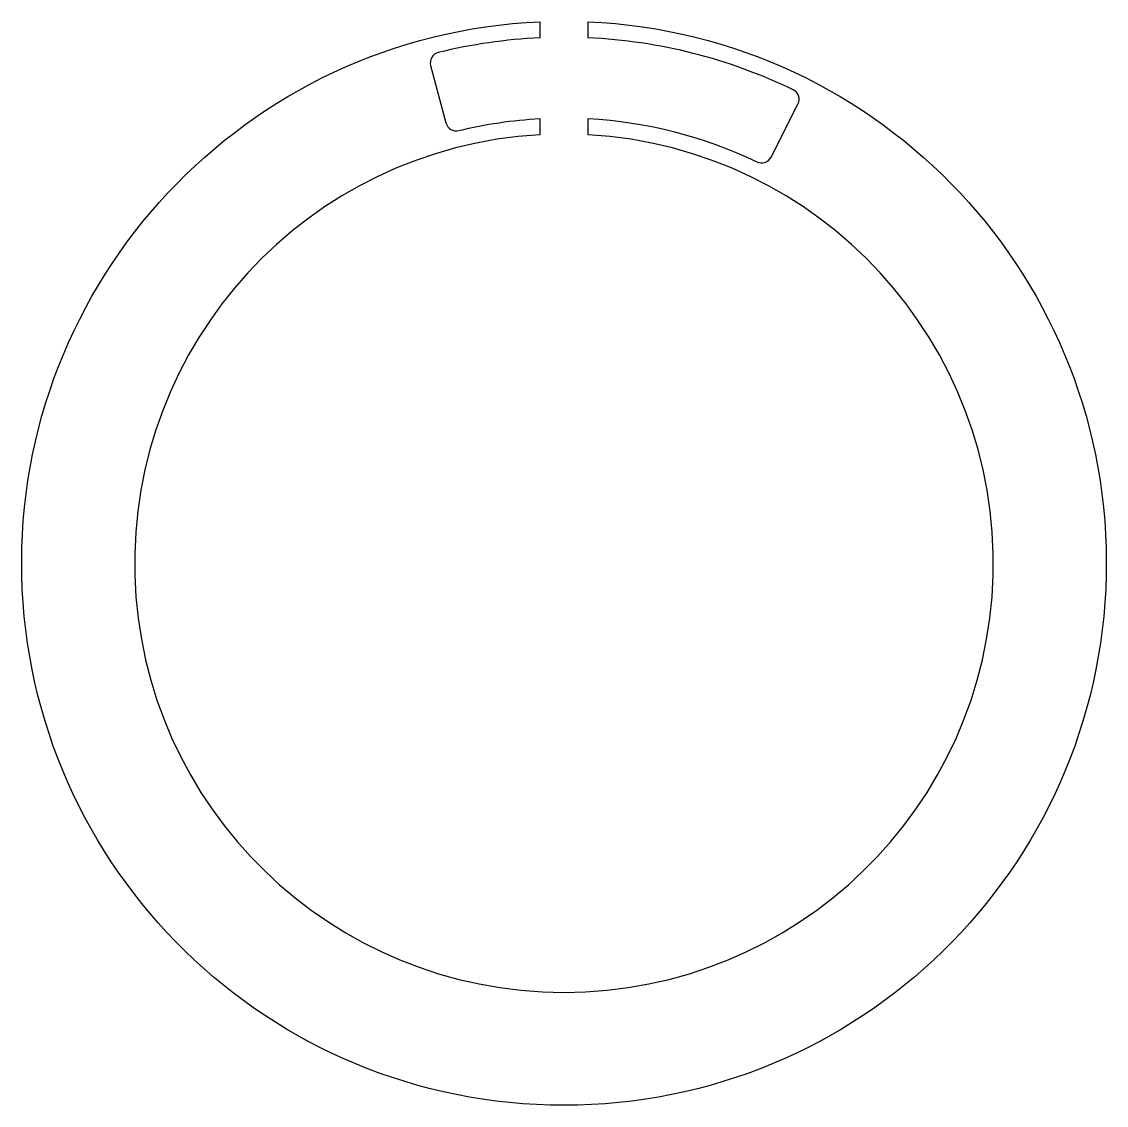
# Model space of a CAD drawing. Header units: millimetres. Extents: x -168 to 168, y -168 to 168.
import ezdxf

# ---------------------------------------------------------------- set-up
doc = ezdxf.new("R2010")
doc.units = ezdxf.units.MM
doc.layers.get('0').update_dxf_attribs({"linetype": 'CONTINUOUS'})

msp = doc.modelspace()

# ---------------------------------------------------------------- linework, layer by layer
msp.add_lwpolyline([(-32.59, 134.1, -0.04605), (-7.5, 137.8), (-7.5, 132.79, 35.438449), (7.5, 132.79), (7.5, 137.8, -0.098695), (59.76, 124.39, 0.407389), (64.13, 125.86), (72.49, 142.26, 0.420279), (70.98, 146.73, 0.101483), (7.5, 162.83), (7.5, 167.83, -44.777667), (-7.5, 167.83), (-7.5, 162.83, 0.048815), (-38.93, 158.28, 0.420279), (-41.32, 154.23), (-36.56, 136.45, 0.407389)], format="xyb", close=True)

doc.saveas('drawing.dxf')
